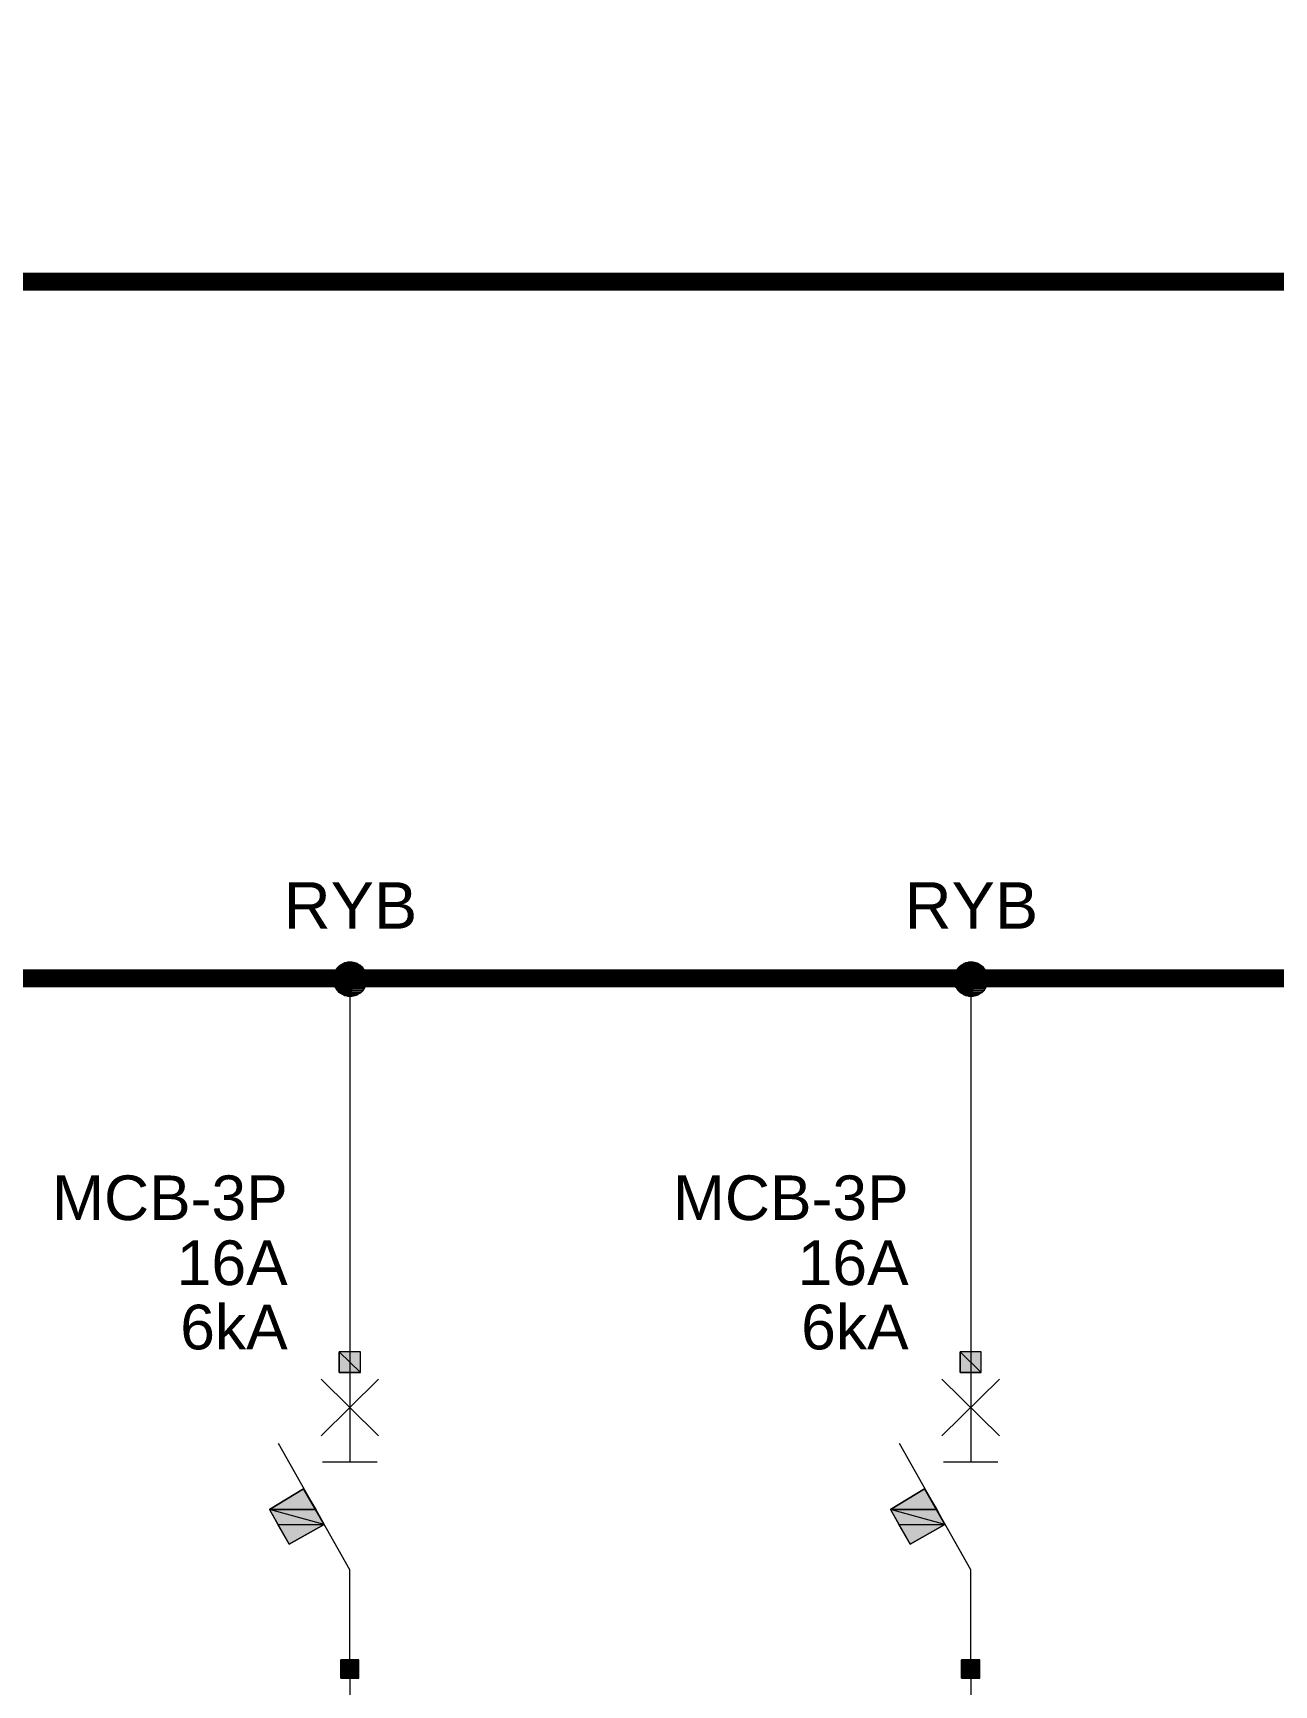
# Model space of a CAD drawing. Header units: millimetres. Extents: x -33055 to 42243, y -56860 to 24450.
# Drawn here: x 10946 to 17887, y -7512 to 1727 of the extents above; entities that cross this region are included whole.
import ezdxf
from ezdxf.enums import TextEntityAlignment as Align

# ---------------------------------------------------------------- set-up
doc = ezdxf.new("R2010")
doc.units = ezdxf.units.MM
for name, color, linetype in [('E-BUSBAR', 7, 'Continuous'), ('E-SLD', 7, 'Continuous'), ('E-TEXT', 7, 'Continuous')]:
    doc.layers.add(name, color=color, linetype=linetype)
doc.styles.add('ARIAL', font='arial.ttf')

msp = doc.modelspace()

# ---------------------------------------------------------------- hatches: boundary and pattern name
at = {"layer": 'E-SLD'}
h = msp.add_hatch(color=7, dxfattribs=at)
h.dxf.hatch_style = 1
h.paths.add_polyline_path([(12794.3, -3507.2), (12646.1, -3507.2), (12798.5, -3511.5), (12794.3, -3507.2)])
h.paths.add_polyline_path([(12646.1, -3507.2), (12798.5, -3511.5), (12641.9, -3511.5), (12646.1, -3507.2)])
h = msp.add_hatch(color=7, dxfattribs=at)
h.dxf.hatch_style = 1
h.paths.add_polyline_path([(12790, -3498.8), (12650.3, -3498.8), (12794.3, -3507.2), (12790, -3498.8)])
h.paths.add_polyline_path([(12650.3, -3498.8), (12794.3, -3507.2), (12646.1, -3507.2), (12650.3, -3498.8)])
h = msp.add_hatch(color=7, dxfattribs=at)
h.dxf.hatch_style = 1
h.paths.add_polyline_path([(12781.6, -3494.5), (12658.8, -3494.5), (12790, -3498.8), (12781.6, -3494.5)])
h.paths.add_polyline_path([(12658.8, -3494.5), (12790, -3498.8), (12650.3, -3498.8), (12658.8, -3494.5)])
h = msp.add_hatch(color=7, dxfattribs=at)
h.dxf.hatch_style = 1
h.paths.add_polyline_path([(12773.1, -3486.1), (12667.3, -3486.1), (12781.6, -3494.5), (12773.1, -3486.1)])
h.paths.add_polyline_path([(12667.3, -3486.1), (12781.6, -3494.5), (12658.8, -3494.5), (12667.3, -3486.1)])
h = msp.add_hatch(color=7, dxfattribs=at)
h.dxf.hatch_style = 1
h.paths.add_polyline_path([(12764.6, -3481.8), (12671.5, -3481.8), (12773.1, -3486.1), (12764.6, -3481.8)])
h.paths.add_polyline_path([(12671.5, -3481.8), (12773.1, -3486.1), (12667.3, -3486.1), (12671.5, -3481.8)])
h = msp.add_hatch(color=7, dxfattribs=at)
h.dxf.hatch_style = 1
h.paths.add_polyline_path([(12760.4, -3477.6), (12680, -3477.6), (12764.6, -3481.8), (12760.4, -3477.6)])
h.paths.add_polyline_path([(12680, -3477.6), (12764.6, -3481.8), (12671.5, -3481.8), (12680, -3477.6)])
h = msp.add_hatch(color=7, dxfattribs=at)
h.dxf.hatch_style = 1
h.paths.add_polyline_path([(12747.7, -3473.4), (12688.4, -3473.4), (12760.4, -3477.6), (12747.7, -3473.4)])
h.paths.add_polyline_path([(12688.4, -3473.4), (12760.4, -3477.6), (12680, -3477.6), (12688.4, -3473.4)])
h = msp.add_hatch(color=7, dxfattribs=at)
h.dxf.hatch_style = 1
h.paths.add_polyline_path([(12743.5, -3473.4), (12701.1, -3473.4), (12747.7, -3473.4), (12743.5, -3473.4)])
h.paths.add_polyline_path([(12701.1, -3473.4), (12747.7, -3473.4), (12688.4, -3473.4), (12701.1, -3473.4)])
h = msp.add_hatch(color=7, dxfattribs=at)
h.dxf.hatch_style = 1
h.paths.add_polyline_path([(12730.8, -3469.1), (12705.4, -3469.1), (12743.5, -3473.4), (12730.8, -3469.1)])
h.paths.add_polyline_path([(12705.4, -3469.1), (12743.5, -3473.4), (12701.1, -3473.4), (12705.4, -3469.1)])
h = msp.add_hatch(color=7, dxfattribs=at)
h.dxf.hatch_style = 1
h.paths.add_polyline_path([(12722.3, -3469.1), (12730.8, -3469.1), (12705.4, -3469.1), (12722.3, -3469.1)])
h = msp.add_hatch(color=7, dxfattribs=at)
h.dxf.hatch_style = 1
h.paths.add_polyline_path([(16267.4, -3507.2), (16119.2, -3507.2), (16271.6, -3511.5), (16267.4, -3507.2)])
h.paths.add_polyline_path([(16119.2, -3507.2), (16271.6, -3511.5), (16115, -3511.5), (16119.2, -3507.2)])
h = msp.add_hatch(color=7, dxfattribs=at)
h.dxf.hatch_style = 1
h.paths.add_polyline_path([(16263.1, -3498.8), (16123.4, -3498.8), (16267.4, -3507.2), (16263.1, -3498.8)])
h.paths.add_polyline_path([(16123.4, -3498.8), (16267.4, -3507.2), (16119.2, -3507.2), (16123.4, -3498.8)])
h = msp.add_hatch(color=7, dxfattribs=at)
h.dxf.hatch_style = 1
h.paths.add_polyline_path([(16254.7, -3494.5), (16131.9, -3494.5), (16263.1, -3498.8), (16254.7, -3494.5)])
h.paths.add_polyline_path([(16131.9, -3494.5), (16263.1, -3498.8), (16123.4, -3498.8), (16131.9, -3494.5)])
h = msp.add_hatch(color=7, dxfattribs=at)
h.dxf.hatch_style = 1
h.paths.add_polyline_path([(16246.2, -3486.1), (16140.4, -3486.1), (16254.7, -3494.5), (16246.2, -3486.1)])
h.paths.add_polyline_path([(16140.4, -3486.1), (16254.7, -3494.5), (16131.9, -3494.5), (16140.4, -3486.1)])
h = msp.add_hatch(color=7, dxfattribs=at)
h.dxf.hatch_style = 1
h.paths.add_polyline_path([(16237.7, -3481.8), (16144.6, -3481.8), (16246.2, -3486.1), (16237.7, -3481.8)])
h.paths.add_polyline_path([(16144.6, -3481.8), (16246.2, -3486.1), (16140.4, -3486.1), (16144.6, -3481.8)])
h = msp.add_hatch(color=7, dxfattribs=at)
h.dxf.hatch_style = 1
h.paths.add_polyline_path([(16233.5, -3477.6), (16153.1, -3477.6), (16237.7, -3481.8), (16233.5, -3477.6)])
h.paths.add_polyline_path([(16153.1, -3477.6), (16237.7, -3481.8), (16144.6, -3481.8), (16153.1, -3477.6)])
h = msp.add_hatch(color=7, dxfattribs=at)
h.dxf.hatch_style = 1
h.paths.add_polyline_path([(16220.8, -3473.4), (16161.5, -3473.4), (16233.5, -3477.6), (16220.8, -3473.4)])
h.paths.add_polyline_path([(16161.5, -3473.4), (16233.5, -3477.6), (16153.1, -3477.6), (16161.5, -3473.4)])
h = msp.add_hatch(color=7, dxfattribs=at)
h.dxf.hatch_style = 1
h.paths.add_polyline_path([(16216.6, -3473.4), (16174.2, -3473.4), (16220.8, -3473.4), (16216.6, -3473.4)])
h.paths.add_polyline_path([(16174.2, -3473.4), (16220.8, -3473.4), (16161.5, -3473.4), (16174.2, -3473.4)])
h = msp.add_hatch(color=7, dxfattribs=at)
h.dxf.hatch_style = 1
h.paths.add_polyline_path([(16203.9, -3469.1), (16178.5, -3469.1), (16216.6, -3473.4), (16203.9, -3469.1)])
h.paths.add_polyline_path([(16178.5, -3469.1), (16216.6, -3473.4), (16174.2, -3473.4), (16178.5, -3469.1)])
h = msp.add_hatch(color=7, dxfattribs=at)
h.dxf.hatch_style = 1
h.paths.add_polyline_path([(16195.4, -3469.1), (16203.9, -3469.1), (16178.5, -3469.1), (16195.4, -3469.1)])
h = msp.add_hatch(color=7, dxfattribs=at)
h.dxf.hatch_style = 1
h.paths.add_polyline_path([(12811.2, -3536.9), (12629.2, -3536.9), (12811.2, -3545.3), (12811.2, -3536.9)])
h.paths.add_polyline_path([(12629.2, -3536.9), (12811.2, -3545.3), (12624.9, -3545.3), (12629.2, -3536.9)])
h = msp.add_hatch(color=7, dxfattribs=at)
h.dxf.hatch_style = 1
h.paths.add_polyline_path([(12811.2, -3545.3), (12624.9, -3545.3), (12815.4, -3553.8), (12811.2, -3545.3)])
h.paths.add_polyline_path([(12624.9, -3545.3), (12815.4, -3553.8), (12624.9, -3553.8), (12624.9, -3545.3)])
h = msp.add_hatch(color=7, dxfattribs=at)
h.dxf.hatch_style = 1
h.paths.add_polyline_path([(12815.4, -3553.8), (12624.9, -3553.8), (12815.4, -3566.5), (12815.4, -3553.8)])
h.paths.add_polyline_path([(12624.9, -3553.8), (12815.4, -3566.5), (12624.9, -3566.5), (12624.9, -3553.8)])
h = msp.add_hatch(color=7, dxfattribs=at)
h.dxf.hatch_style = 1
h.paths.add_polyline_path([(12815.4, -3566.5), (12624.9, -3566.5), (12815.4, -3575), (12815.4, -3566.5)])
h.paths.add_polyline_path([(12624.9, -3566.5), (12815.4, -3575), (12624.9, -3575), (12624.9, -3566.5)])
h = msp.add_hatch(color=7, dxfattribs=at)
h.dxf.hatch_style = 1
h.paths.add_polyline_path([(12815.4, -3575), (12624.9, -3575), (12811.2, -3583.4), (12815.4, -3575)])
h.paths.add_polyline_path([(12624.9, -3575), (12811.2, -3583.4), (12624.9, -3583.4), (12624.9, -3575)])
h = msp.add_hatch(color=7, dxfattribs=at)
h.dxf.hatch_style = 1
h.paths.add_polyline_path([(12811.2, -3583.4), (12624.9, -3583.4), (12811.2, -3591.9), (12811.2, -3583.4)])
h.paths.add_polyline_path([(12624.9, -3583.4), (12811.2, -3591.9), (12629.2, -3591.9), (12624.9, -3583.4)])
h = msp.add_hatch(color=7, dxfattribs=at)
h.dxf.hatch_style = 1
h.paths.add_polyline_path([(12807, -3528.4), (12633.4, -3528.4), (12811.2, -3536.9), (12807, -3528.4)])
h.paths.add_polyline_path([(12633.4, -3528.4), (12811.2, -3536.9), (12629.2, -3536.9), (12633.4, -3528.4)])
h = msp.add_hatch(color=7, dxfattribs=at)
h.dxf.hatch_style = 1
h.paths.add_polyline_path([(12811.2, -3591.9), (12629.2, -3591.9), (12807, -3600.4), (12811.2, -3591.9)])
h.paths.add_polyline_path([(12629.2, -3591.9), (12807, -3600.4), (12633.4, -3600.4), (12629.2, -3591.9)])
h = msp.add_hatch(color=7, dxfattribs=at)
h.dxf.hatch_style = 1
h.paths.add_polyline_path([(12798.5, -3511.5), (12641.9, -3511.5), (12802.7, -3519.9), (12798.5, -3511.5)])
h.paths.add_polyline_path([(12641.9, -3511.5), (12802.7, -3519.9), (12633.4, -3519.9), (12641.9, -3511.5)])
h = msp.add_hatch(color=7, dxfattribs=at)
h.dxf.hatch_style = 1
h.paths.add_polyline_path([(12802.7, -3519.9), (12633.4, -3519.9), (12807, -3528.4), (12802.7, -3519.9)])
h.paths.add_polyline_path([(12633.4, -3519.9), (12807, -3528.4), (12633.4, -3528.4), (12633.4, -3519.9)])
h = msp.add_hatch(color=7, dxfattribs=at)
h.dxf.hatch_style = 1
h.paths.add_polyline_path([(12807, -3600.4), (12633.4, -3600.4), (12802.7, -3608.8), (12807, -3600.4)])
h.paths.add_polyline_path([(12633.4, -3600.4), (12802.7, -3608.8), (12633.4, -3608.8), (12633.4, -3600.4)])
h = msp.add_hatch(color=7, dxfattribs=at)
h.dxf.hatch_style = 1
h.paths.add_polyline_path([(16284.3, -3536.9), (16102.3, -3536.9), (16284.3, -3545.3), (16284.3, -3536.9)])
h.paths.add_polyline_path([(16102.3, -3536.9), (16284.3, -3545.3), (16098, -3545.3), (16102.3, -3536.9)])
h = msp.add_hatch(color=7, dxfattribs=at)
h.dxf.hatch_style = 1
h.paths.add_polyline_path([(16284.3, -3545.3), (16098, -3545.3), (16288.5, -3553.8), (16284.3, -3545.3)])
h.paths.add_polyline_path([(16098, -3545.3), (16288.5, -3553.8), (16098, -3553.8), (16098, -3545.3)])
h = msp.add_hatch(color=7, dxfattribs=at)
h.dxf.hatch_style = 1
h.paths.add_polyline_path([(16288.5, -3553.8), (16098, -3553.8), (16288.5, -3566.5), (16288.5, -3553.8)])
h.paths.add_polyline_path([(16098, -3553.8), (16288.5, -3566.5), (16098, -3566.5), (16098, -3553.8)])
h = msp.add_hatch(color=7, dxfattribs=at)
h.dxf.hatch_style = 1
h.paths.add_polyline_path([(16288.5, -3566.5), (16098, -3566.5), (16288.5, -3575), (16288.5, -3566.5)])
h.paths.add_polyline_path([(16098, -3566.5), (16288.5, -3575), (16098, -3575), (16098, -3566.5)])
h = msp.add_hatch(color=7, dxfattribs=at)
h.dxf.hatch_style = 1
h.paths.add_polyline_path([(16288.5, -3575), (16098, -3575), (16284.3, -3583.4), (16288.5, -3575)])
h.paths.add_polyline_path([(16098, -3575), (16284.3, -3583.4), (16098, -3583.4), (16098, -3575)])
h = msp.add_hatch(color=7, dxfattribs=at)
h.dxf.hatch_style = 1
h.paths.add_polyline_path([(16284.3, -3583.4), (16098, -3583.4), (16284.3, -3591.9), (16284.3, -3583.4)])
h.paths.add_polyline_path([(16098, -3583.4), (16284.3, -3591.9), (16102.3, -3591.9), (16098, -3583.4)])
h = msp.add_hatch(color=7, dxfattribs=at)
h.dxf.hatch_style = 1
h.paths.add_polyline_path([(16280.1, -3528.4), (16106.5, -3528.4), (16284.3, -3536.9), (16280.1, -3528.4)])
h.paths.add_polyline_path([(16106.5, -3528.4), (16284.3, -3536.9), (16102.3, -3536.9), (16106.5, -3528.4)])
h = msp.add_hatch(color=7, dxfattribs=at)
h.dxf.hatch_style = 1
h.paths.add_polyline_path([(16284.3, -3591.9), (16102.3, -3591.9), (16280.1, -3600.4), (16284.3, -3591.9)])
h.paths.add_polyline_path([(16102.3, -3591.9), (16280.1, -3600.4), (16106.5, -3600.4), (16102.3, -3591.9)])
h = msp.add_hatch(color=7, dxfattribs=at)
h.dxf.hatch_style = 1
h.paths.add_polyline_path([(16271.6, -3511.5), (16115, -3511.5), (16275.8, -3519.9), (16271.6, -3511.5)])
h.paths.add_polyline_path([(16115, -3511.5), (16275.8, -3519.9), (16106.5, -3519.9), (16115, -3511.5)])
h = msp.add_hatch(color=7, dxfattribs=at)
h.dxf.hatch_style = 1
h.paths.add_polyline_path([(16275.8, -3519.9), (16106.5, -3519.9), (16280.1, -3528.4), (16275.8, -3519.9)])
h.paths.add_polyline_path([(16106.5, -3519.9), (16280.1, -3528.4), (16106.5, -3528.4), (16106.5, -3519.9)])
h = msp.add_hatch(color=7, dxfattribs=at)
h.dxf.hatch_style = 1
h.paths.add_polyline_path([(16280.1, -3600.4), (16106.5, -3600.4), (16275.8, -3608.8), (16280.1, -3600.4)])
h.paths.add_polyline_path([(16106.5, -3600.4), (16275.8, -3608.8), (16106.5, -3608.8), (16106.5, -3600.4)])
h = msp.add_hatch(color=7, dxfattribs=at)
h.dxf.hatch_style = 1
h.paths.add_polyline_path([(12802.7, -3608.8), (12633.4, -3608.8), (12798.5, -3617.3), (12802.7, -3608.8)])
h.paths.add_polyline_path([(12633.4, -3608.8), (12798.5, -3617.3), (12641.9, -3617.3), (12633.4, -3608.8)])
h = msp.add_hatch(color=7, dxfattribs=at)
h.dxf.hatch_style = 1
h.paths.add_polyline_path([(12798.5, -3617.3), (12641.9, -3617.3), (12794.3, -3625.8), (12798.5, -3617.3)])
h.paths.add_polyline_path([(12641.9, -3617.3), (12794.3, -3625.8), (12646.1, -3625.8), (12641.9, -3617.3)])
h = msp.add_hatch(color=7, dxfattribs=at)
h.dxf.hatch_style = 1
h.paths.add_polyline_path([(12794.3, -3625.8), (12646.1, -3625.8), (12790, -3630), (12794.3, -3625.8)])
h.paths.add_polyline_path([(12646.1, -3625.8), (12790, -3630), (12650.3, -3630), (12646.1, -3625.8)])
h = msp.add_hatch(color=7, dxfattribs=at)
h.dxf.hatch_style = 1
h.paths.add_polyline_path([(12790, -3630), (12650.3, -3630), (12781.6, -3638.5), (12790, -3630)])
h.paths.add_polyline_path([(12650.3, -3630), (12781.6, -3638.5), (12658.8, -3638.5), (12650.3, -3630)])
h = msp.add_hatch(color=7, dxfattribs=at)
h.dxf.hatch_style = 1
h.paths.add_polyline_path([(12781.6, -3638.5), (12658.8, -3638.5), (12773.1, -3642.7), (12781.6, -3638.5)])
h.paths.add_polyline_path([(12658.8, -3638.5), (12773.1, -3642.7), (12667.3, -3642.7), (12658.8, -3638.5)])
h = msp.add_hatch(color=7, dxfattribs=at)
h.dxf.hatch_style = 1
h.paths.add_polyline_path([(12773.1, -3642.7), (12667.3, -3642.7), (12764.6, -3646.9), (12773.1, -3642.7)])
h.paths.add_polyline_path([(12667.3, -3642.7), (12764.6, -3646.9), (12671.5, -3646.9), (12667.3, -3642.7)])
h = msp.add_hatch(color=7, dxfattribs=at)
h.dxf.hatch_style = 1
h.paths.add_polyline_path([(12764.6, -3646.9), (12671.5, -3646.9), (12760.4, -3651.2), (12764.6, -3646.9)])
h.paths.add_polyline_path([(12671.5, -3646.9), (12760.4, -3651.2), (12680, -3651.2), (12671.5, -3646.9)])
h = msp.add_hatch(color=7, dxfattribs=at)
h.dxf.hatch_style = 1
h.paths.add_polyline_path([(12760.4, -3651.2), (12680, -3651.2), (12747.7, -3655.4), (12760.4, -3651.2)])
h.paths.add_polyline_path([(12680, -3651.2), (12747.7, -3655.4), (12688.4, -3655.4), (12680, -3651.2)])
h = msp.add_hatch(color=7, dxfattribs=at)
h.dxf.hatch_style = 1
h.paths.add_polyline_path([(12747.7, -3655.4), (12688.4, -3655.4), (12743.5, -3655.4), (12747.7, -3655.4)])
h.paths.add_polyline_path([(12688.4, -3655.4), (12743.5, -3655.4), (12701.1, -3655.4), (12688.4, -3655.4)])
h = msp.add_hatch(color=7, dxfattribs=at)
h.dxf.hatch_style = 1
h.paths.add_polyline_path([(12701.1, -3655.4), (12705.4, -3659.6), (12730.8, -3659.6), (12701.1, -3655.4)])
h.paths.add_polyline_path([(12705.4, -3659.6), (12730.8, -3659.6), (12722.3, -3659.6), (12705.4, -3659.6)])
h = msp.add_hatch(color=7, dxfattribs=at)
h.dxf.hatch_style = 1
h.paths.add_polyline_path([(12701.1, -3655.4), (12743.5, -3655.4), (12730.8, -3659.6), (12701.1, -3655.4)])
h = msp.add_hatch(color=7, dxfattribs=at)
h.dxf.hatch_style = 1
h.paths.add_polyline_path([(16275.8, -3608.8), (16106.5, -3608.8), (16271.6, -3617.3), (16275.8, -3608.8)])
h.paths.add_polyline_path([(16106.5, -3608.8), (16271.6, -3617.3), (16115, -3617.3), (16106.5, -3608.8)])
h = msp.add_hatch(color=7, dxfattribs=at)
h.dxf.hatch_style = 1
h.paths.add_polyline_path([(16271.6, -3617.3), (16115, -3617.3), (16267.4, -3625.8), (16271.6, -3617.3)])
h.paths.add_polyline_path([(16115, -3617.3), (16267.4, -3625.8), (16119.2, -3625.8), (16115, -3617.3)])
h = msp.add_hatch(color=7, dxfattribs=at)
h.dxf.hatch_style = 1
h.paths.add_polyline_path([(16267.4, -3625.8), (16119.2, -3625.8), (16263.1, -3630), (16267.4, -3625.8)])
h.paths.add_polyline_path([(16119.2, -3625.8), (16263.1, -3630), (16123.4, -3630), (16119.2, -3625.8)])
h = msp.add_hatch(color=7, dxfattribs=at)
h.dxf.hatch_style = 1
h.paths.add_polyline_path([(16263.1, -3630), (16123.4, -3630), (16254.7, -3638.5), (16263.1, -3630)])
h.paths.add_polyline_path([(16123.4, -3630), (16254.7, -3638.5), (16131.9, -3638.5), (16123.4, -3630)])
h = msp.add_hatch(color=7, dxfattribs=at)
h.dxf.hatch_style = 1
h.paths.add_polyline_path([(16254.7, -3638.5), (16131.9, -3638.5), (16246.2, -3642.7), (16254.7, -3638.5)])
h.paths.add_polyline_path([(16131.9, -3638.5), (16246.2, -3642.7), (16140.4, -3642.7), (16131.9, -3638.5)])
h = msp.add_hatch(color=7, dxfattribs=at)
h.dxf.hatch_style = 1
h.paths.add_polyline_path([(16246.2, -3642.7), (16140.4, -3642.7), (16237.7, -3646.9), (16246.2, -3642.7)])
h.paths.add_polyline_path([(16140.4, -3642.7), (16237.7, -3646.9), (16144.6, -3646.9), (16140.4, -3642.7)])
h = msp.add_hatch(color=7, dxfattribs=at)
h.dxf.hatch_style = 1
h.paths.add_polyline_path([(16237.7, -3646.9), (16144.6, -3646.9), (16233.5, -3651.2), (16237.7, -3646.9)])
h.paths.add_polyline_path([(16144.6, -3646.9), (16233.5, -3651.2), (16153.1, -3651.2), (16144.6, -3646.9)])
h = msp.add_hatch(color=7, dxfattribs=at)
h.dxf.hatch_style = 1
h.paths.add_polyline_path([(16233.5, -3651.2), (16153.1, -3651.2), (16220.8, -3655.4), (16233.5, -3651.2)])
h.paths.add_polyline_path([(16153.1, -3651.2), (16220.8, -3655.4), (16161.5, -3655.4), (16153.1, -3651.2)])
h = msp.add_hatch(color=7, dxfattribs=at)
h.dxf.hatch_style = 1
h.paths.add_polyline_path([(16220.8, -3655.4), (16161.5, -3655.4), (16216.6, -3655.4), (16220.8, -3655.4)])
h.paths.add_polyline_path([(16161.5, -3655.4), (16216.6, -3655.4), (16174.2, -3655.4), (16161.5, -3655.4)])
h = msp.add_hatch(color=7, dxfattribs=at)
h.dxf.hatch_style = 1
h.paths.add_polyline_path([(16174.2, -3655.4), (16178.5, -3659.6), (16203.9, -3659.6), (16174.2, -3655.4)])
h.paths.add_polyline_path([(16178.5, -3659.6), (16203.9, -3659.6), (16195.4, -3659.6), (16178.5, -3659.6)])
h = msp.add_hatch(color=7, dxfattribs=at)
h.dxf.hatch_style = 1
h.paths.add_polyline_path([(16174.2, -3655.4), (16216.6, -3655.4), (16203.9, -3659.6), (16174.2, -3655.4)])
h = msp.add_hatch(color=7, dxfattribs=at)
h.dxf.hatch_style = 1
h.paths.add_polyline_path([(12777.3, -5649.3), (12658.8, -5649.3), (12777.3, -5763.6), (12777.3, -5649.3)])
h.paths.add_polyline_path([(12658.8, -5649.3), (12777.3, -5763.6), (12658.8, -5763.6), (12658.8, -5649.3)])
h = msp.add_hatch(color=7, dxfattribs=at)
h.dxf.hatch_style = 1
h.paths.add_polyline_path([(16250.4, -5649.3), (16131.9, -5649.3), (16250.4, -5763.6), (16250.4, -5649.3)])
h.paths.add_polyline_path([(16131.9, -5649.3), (16250.4, -5763.6), (16131.9, -5763.6), (16131.9, -5649.3)])
h = msp.add_hatch(color=7, dxfattribs=at)
h.dxf.hatch_style = 1
h.paths.add_polyline_path([(12459.8, -6415.5), (12527.6, -6529.8), (12269.3, -6529.8), (12459.8, -6415.5)])
h = msp.add_hatch(color=7, dxfattribs=at)
h.dxf.hatch_style = 1
h.paths.add_polyline_path([(15932.9, -6415.5), (16000.7, -6529.8), (15742.4, -6529.8), (15932.9, -6415.5)])
h = msp.add_hatch(color=7, dxfattribs=at)
h.dxf.hatch_style = 1
h.paths.add_polyline_path([(12269.3, -6529.8), (12315.9, -6614.5), (12574.1, -6614.5), (12269.3, -6529.8)])
h.paths.add_polyline_path([(12315.9, -6614.5), (12574.1, -6614.5), (12379.4, -6724.6), (12315.9, -6614.5)])
h = msp.add_hatch(color=7, dxfattribs=at)
h.dxf.hatch_style = 1
h.paths.add_polyline_path([(12269.3, -6529.8), (12527.6, -6529.8), (12574.1, -6614.5), (12269.3, -6529.8)])
h = msp.add_hatch(color=7, dxfattribs=at)
h.dxf.hatch_style = 1
h.paths.add_polyline_path([(15742.4, -6529.8), (15789, -6614.5), (16047.2, -6614.5), (15742.4, -6529.8)])
h.paths.add_polyline_path([(15789, -6614.5), (16047.2, -6614.5), (15852.5, -6724.6), (15789, -6614.5)])
h = msp.add_hatch(color=7, dxfattribs=at)
h.dxf.hatch_style = 1
h.paths.add_polyline_path([(15742.4, -6529.8), (16000.7, -6529.8), (16047.2, -6614.5), (15742.4, -6529.8)])
h = msp.add_hatch(color=7, dxfattribs=at)
h.dxf.hatch_style = 1
h.paths.add_polyline_path([(12768.9, -7372.3), (12667.3, -7372.3), (12768.9, -7473.9), (12768.9, -7372.3)])
h.paths.add_polyline_path([(12667.3, -7372.3), (12768.9, -7473.9), (12667.3, -7473.9), (12667.3, -7372.3)])
h = msp.add_hatch(color=7, dxfattribs=at)
h.dxf.hatch_style = 1
h.paths.add_polyline_path([(16242, -7372.3), (16140.4, -7372.3), (16242, -7473.9), (16242, -7372.3)])
h.paths.add_polyline_path([(16140.4, -7372.3), (16242, -7473.9), (16140.4, -7473.9), (16140.4, -7372.3)])

# ---------------------------------------------------------------- linework, layer by layer
at = {"layer": 'E-BUSBAR', "const_width": 100}
for points in [[(35929, 14874), (35929, 337), (-25829, 337), (-25829, -3560)], [(-25829, -3560), (35929, -3560)]]:
    msp.add_lwpolyline(points, dxfattribs=at)
at = {"layer": 'E-SLD', "color": 7, "lineweight": 0}
for p, q in [((12718.1, -3562.3), (12718.1, -6263.1)), ((16191.2, -3562.3), (16191.2, -6263.1)), ((12557.2, -5801.7), (12878.9, -6119.2)), ((12878.9, -5801.7), (12557.2, -6119.2)), ((16030.3, -5801.7), (16352, -6119.2)), ((16352, -5801.7), (16030.3, -6119.2)), ((12565.7, -6263.1), (12870.5, -6263.1)), ((16038.8, -6263.1), (16343.6, -6263.1)), ((12718.1, -7473.9), (12718.1, -10217.8)), ((16191.2, -7473.9), (16191.2, -10217.8))]:
    msp.add_line(p, q, dxfattribs=at)
for points in [[(12815.4, -3564.4), (12813.5, -3545.2), (12808, -3527.3), (12799.2, -3511.1), (12787.5, -3497), (12773.4, -3485.4), (12757.3, -3476.6), (12739.4, -3471.1), (12720.2, -3469.1), (12701, -3471.1), (12683.1, -3476.6), (12666.9, -3485.4), (12652.8, -3497), (12641.2, -3511.1), (12632.4, -3527.3), (12626.9, -3545.2), (12624.9, -3564.4), (12626.9, -3583.6), (12632.4, -3601.5), (12641.2, -3617.6), (12652.8, -3631.7), (12666.9, -3643.4), (12683.1, -3652.2), (12701, -3657.7), (12720.2, -3659.6), (12739.4, -3657.7), (12757.3, -3652.2), (12773.4, -3643.4), (12787.5, -3631.7), (12799.2, -3617.6), (12808, -3601.5), (12813.5, -3583.6), (12815.4, -3564.4)], [(12646.1, -3507.2), (12798.5, -3511.5), (12641.9, -3511.5), (12646.1, -3507.2)], [(12650.3, -3498.8), (12794.3, -3507.2), (12646.1, -3507.2), (12650.3, -3498.8)], [(12794.3, -3507.2), (12646.1, -3507.2), (12798.5, -3511.5), (12794.3, -3507.2)], [(12658.8, -3494.5), (12790, -3498.8), (12650.3, -3498.8), (12658.8, -3494.5)], [(12790, -3498.8), (12650.3, -3498.8), (12794.3, -3507.2), (12790, -3498.8)], [(12667.3, -3486.1), (12781.6, -3494.5), (12658.8, -3494.5), (12667.3, -3486.1)], [(12781.6, -3494.5), (12658.8, -3494.5), (12790, -3498.8), (12781.6, -3494.5)], [(12671.5, -3481.8), (12773.1, -3486.1), (12667.3, -3486.1), (12671.5, -3481.8)], [(12773.1, -3486.1), (12667.3, -3486.1), (12781.6, -3494.5), (12773.1, -3486.1)], [(12680, -3477.6), (12764.6, -3481.8), (12671.5, -3481.8), (12680, -3477.6)], [(12764.6, -3481.8), (12671.5, -3481.8), (12773.1, -3486.1), (12764.6, -3481.8)], [(12688.4, -3473.4), (12760.4, -3477.6), (12680, -3477.6), (12688.4, -3473.4)], [(12760.4, -3477.6), (12680, -3477.6), (12764.6, -3481.8), (12760.4, -3477.6)], [(12701.1, -3473.4), (12747.7, -3473.4), (12688.4, -3473.4), (12701.1, -3473.4)], [(12747.7, -3473.4), (12688.4, -3473.4), (12760.4, -3477.6), (12747.7, -3473.4)], [(12705.4, -3469.1), (12743.5, -3473.4), (12701.1, -3473.4), (12705.4, -3469.1)], [(12743.5, -3473.4), (12701.1, -3473.4), (12747.7, -3473.4), (12743.5, -3473.4)], [(12722.3, -3469.1), (12730.8, -3469.1), (12705.4, -3469.1), (12722.3, -3469.1)], [(12730.8, -3469.1), (12705.4, -3469.1), (12743.5, -3473.4), (12730.8, -3469.1)], [(16288.5, -3564.4), (16286.6, -3545.2), (16281.1, -3527.3), (16272.3, -3511.1), (16260.6, -3497), (16246.5, -3485.4), (16230.4, -3476.6), (16212.5, -3471.1), (16193.3, -3469.1), (16174.1, -3471.1), (16156.2, -3476.6), (16140, -3485.4), (16125.9, -3497), (16114.3, -3511.1), (16105.5, -3527.3), (16100, -3545.2), (16098, -3564.4), (16100, -3583.6), (16105.5, -3601.5), (16114.3, -3617.6), (16125.9, -3631.7), (16140, -3643.4), (16156.2, -3652.2), (16174.1, -3657.7), (16193.3, -3659.6), (16212.5, -3657.7), (16230.4, -3652.2), (16246.5, -3643.4), (16260.6, -3631.7), (16272.3, -3617.6), (16281.1, -3601.5), (16286.6, -3583.6), (16288.5, -3564.4)], [(16119.2, -3507.2), (16271.6, -3511.5), (16115, -3511.5), (16119.2, -3507.2)], [(16123.4, -3498.8), (16267.4, -3507.2), (16119.2, -3507.2), (16123.4, -3498.8)], [(16267.4, -3507.2), (16119.2, -3507.2), (16271.6, -3511.5), (16267.4, -3507.2)], [(16131.9, -3494.5), (16263.1, -3498.8), (16123.4, -3498.8), (16131.9, -3494.5)], [(16263.1, -3498.8), (16123.4, -3498.8), (16267.4, -3507.2), (16263.1, -3498.8)], [(16140.4, -3486.1), (16254.7, -3494.5), (16131.9, -3494.5), (16140.4, -3486.1)], [(16254.7, -3494.5), (16131.9, -3494.5), (16263.1, -3498.8), (16254.7, -3494.5)], [(16144.6, -3481.8), (16246.2, -3486.1), (16140.4, -3486.1), (16144.6, -3481.8)], [(16246.2, -3486.1), (16140.4, -3486.1), (16254.7, -3494.5), (16246.2, -3486.1)], [(16153.1, -3477.6), (16237.7, -3481.8), (16144.6, -3481.8), (16153.1, -3477.6)], [(16237.7, -3481.8), (16144.6, -3481.8), (16246.2, -3486.1), (16237.7, -3481.8)], [(16161.5, -3473.4), (16233.5, -3477.6), (16153.1, -3477.6), (16161.5, -3473.4)], [(16233.5, -3477.6), (16153.1, -3477.6), (16237.7, -3481.8), (16233.5, -3477.6)], [(16174.2, -3473.4), (16220.8, -3473.4), (16161.5, -3473.4), (16174.2, -3473.4)], [(16220.8, -3473.4), (16161.5, -3473.4), (16233.5, -3477.6), (16220.8, -3473.4)], [(16178.5, -3469.1), (16216.6, -3473.4), (16174.2, -3473.4), (16178.5, -3469.1)], [(16216.6, -3473.4), (16174.2, -3473.4), (16220.8, -3473.4), (16216.6, -3473.4)], [(16195.4, -3469.1), (16203.9, -3469.1), (16178.5, -3469.1), (16195.4, -3469.1)], [(16203.9, -3469.1), (16178.5, -3469.1), (16216.6, -3473.4), (16203.9, -3469.1)], [(12629.2, -3536.9), (12811.2, -3545.3), (12624.9, -3545.3), (12629.2, -3536.9)], [(12811.2, -3545.3), (12624.9, -3545.3), (12815.4, -3553.8), (12811.2, -3545.3)], [(12624.9, -3545.3), (12815.4, -3553.8), (12624.9, -3553.8), (12624.9, -3545.3)], [(12815.4, -3553.8), (12624.9, -3553.8), (12815.4, -3566.5), (12815.4, -3553.8)], [(12624.9, -3553.8), (12815.4, -3566.5), (12624.9, -3566.5), (12624.9, -3553.8)], [(12815.4, -3566.5), (12624.9, -3566.5), (12815.4, -3575), (12815.4, -3566.5)], [(12624.9, -3566.5), (12815.4, -3575), (12624.9, -3575), (12624.9, -3566.5)], [(12815.4, -3575), (12624.9, -3575), (12811.2, -3583.4), (12815.4, -3575)], [(12624.9, -3575), (12811.2, -3583.4), (12624.9, -3583.4), (12624.9, -3575)], [(12811.2, -3583.4), (12624.9, -3583.4), (12811.2, -3591.9), (12811.2, -3583.4)], [(12624.9, -3583.4), (12811.2, -3591.9), (12629.2, -3591.9), (12624.9, -3583.4)], [(12633.4, -3528.4), (12811.2, -3536.9), (12629.2, -3536.9), (12633.4, -3528.4)], [(12811.2, -3536.9), (12629.2, -3536.9), (12811.2, -3545.3), (12811.2, -3536.9)], [(12811.2, -3591.9), (12629.2, -3591.9), (12807, -3600.4), (12811.2, -3591.9)], [(12629.2, -3591.9), (12807, -3600.4), (12633.4, -3600.4), (12629.2, -3591.9)], [(12641.9, -3511.5), (12802.7, -3519.9), (12633.4, -3519.9), (12641.9, -3511.5)], [(12802.7, -3519.9), (12633.4, -3519.9), (12807, -3528.4), (12802.7, -3519.9)], [(12633.4, -3519.9), (12807, -3528.4), (12633.4, -3528.4), (12633.4, -3519.9)], [(12807, -3528.4), (12633.4, -3528.4), (12811.2, -3536.9), (12807, -3528.4)], [(12807, -3600.4), (12633.4, -3600.4), (12802.7, -3608.8), (12807, -3600.4)], [(12633.4, -3600.4), (12802.7, -3608.8), (12633.4, -3608.8), (12633.4, -3600.4)], [(12798.5, -3511.5), (12641.9, -3511.5), (12802.7, -3519.9), (12798.5, -3511.5)], [(16102.3, -3536.9), (16284.3, -3545.3), (16098, -3545.3), (16102.3, -3536.9)], [(16284.3, -3545.3), (16098, -3545.3), (16288.5, -3553.8), (16284.3, -3545.3)], [(16098, -3545.3), (16288.5, -3553.8), (16098, -3553.8), (16098, -3545.3)], [(16288.5, -3553.8), (16098, -3553.8), (16288.5, -3566.5), (16288.5, -3553.8)], [(16098, -3553.8), (16288.5, -3566.5), (16098, -3566.5), (16098, -3553.8)], [(16288.5, -3566.5), (16098, -3566.5), (16288.5, -3575), (16288.5, -3566.5)], [(16098, -3566.5), (16288.5, -3575), (16098, -3575), (16098, -3566.5)], [(16288.5, -3575), (16098, -3575), (16284.3, -3583.4), (16288.5, -3575)], [(16098, -3575), (16284.3, -3583.4), (16098, -3583.4), (16098, -3575)], [(16284.3, -3583.4), (16098, -3583.4), (16284.3, -3591.9), (16284.3, -3583.4)], [(16098, -3583.4), (16284.3, -3591.9), (16102.3, -3591.9), (16098, -3583.4)], [(16106.5, -3528.4), (16284.3, -3536.9), (16102.3, -3536.9), (16106.5, -3528.4)], [(16284.3, -3536.9), (16102.3, -3536.9), (16284.3, -3545.3), (16284.3, -3536.9)], [(16284.3, -3591.9), (16102.3, -3591.9), (16280.1, -3600.4), (16284.3, -3591.9)], [(16102.3, -3591.9), (16280.1, -3600.4), (16106.5, -3600.4), (16102.3, -3591.9)], [(16115, -3511.5), (16275.8, -3519.9), (16106.5, -3519.9), (16115, -3511.5)], [(16275.8, -3519.9), (16106.5, -3519.9), (16280.1, -3528.4), (16275.8, -3519.9)], [(16106.5, -3519.9), (16280.1, -3528.4), (16106.5, -3528.4), (16106.5, -3519.9)], [(16280.1, -3528.4), (16106.5, -3528.4), (16284.3, -3536.9), (16280.1, -3528.4)], [(16280.1, -3600.4), (16106.5, -3600.4), (16275.8, -3608.8), (16280.1, -3600.4)], [(16106.5, -3600.4), (16275.8, -3608.8), (16106.5, -3608.8), (16106.5, -3600.4)], [(16271.6, -3511.5), (16115, -3511.5), (16275.8, -3519.9), (16271.6, -3511.5)], [(12802.7, -3608.8), (12633.4, -3608.8), (12798.5, -3617.3), (12802.7, -3608.8)], [(12633.4, -3608.8), (12798.5, -3617.3), (12641.9, -3617.3), (12633.4, -3608.8)], [(12798.5, -3617.3), (12641.9, -3617.3), (12794.3, -3625.8), (12798.5, -3617.3)], [(12641.9, -3617.3), (12794.3, -3625.8), (12646.1, -3625.8), (12641.9, -3617.3)], [(12794.3, -3625.8), (12646.1, -3625.8), (12790, -3630), (12794.3, -3625.8)], [(12646.1, -3625.8), (12790, -3630), (12650.3, -3630), (12646.1, -3625.8)], [(12790, -3630), (12650.3, -3630), (12781.6, -3638.5), (12790, -3630)], [(12650.3, -3630), (12781.6, -3638.5), (12658.8, -3638.5), (12650.3, -3630)], [(12781.6, -3638.5), (12658.8, -3638.5), (12773.1, -3642.7), (12781.6, -3638.5)], [(12658.8, -3638.5), (12773.1, -3642.7), (12667.3, -3642.7), (12658.8, -3638.5)], [(12773.1, -3642.7), (12667.3, -3642.7), (12764.6, -3646.9), (12773.1, -3642.7)], [(12667.3, -3642.7), (12764.6, -3646.9), (12671.5, -3646.9), (12667.3, -3642.7)], [(12764.6, -3646.9), (12671.5, -3646.9), (12760.4, -3651.2), (12764.6, -3646.9)], [(12671.5, -3646.9), (12760.4, -3651.2), (12680, -3651.2), (12671.5, -3646.9)], [(12760.4, -3651.2), (12680, -3651.2), (12747.7, -3655.4), (12760.4, -3651.2)], [(12680, -3651.2), (12747.7, -3655.4), (12688.4, -3655.4), (12680, -3651.2)], [(12747.7, -3655.4), (12688.4, -3655.4), (12743.5, -3655.4), (12747.7, -3655.4)], [(12688.4, -3655.4), (12743.5, -3655.4), (12701.1, -3655.4), (12688.4, -3655.4)], [(12701.1, -3655.4), (12705.4, -3659.6), (12730.8, -3659.6), (12701.1, -3655.4)], [(12701.1, -3655.4), (12743.5, -3655.4), (12730.8, -3659.6), (12701.1, -3655.4)], [(12705.4, -3659.6), (12730.8, -3659.6), (12722.3, -3659.6), (12705.4, -3659.6)], [(16275.8, -3608.8), (16106.5, -3608.8), (16271.6, -3617.3), (16275.8, -3608.8)], [(16106.5, -3608.8), (16271.6, -3617.3), (16115, -3617.3), (16106.5, -3608.8)], [(16271.6, -3617.3), (16115, -3617.3), (16267.4, -3625.8), (16271.6, -3617.3)], [(16115, -3617.3), (16267.4, -3625.8), (16119.2, -3625.8), (16115, -3617.3)], [(16267.4, -3625.8), (16119.2, -3625.8), (16263.1, -3630), (16267.4, -3625.8)], [(16119.2, -3625.8), (16263.1, -3630), (16123.4, -3630), (16119.2, -3625.8)], [(16263.1, -3630), (16123.4, -3630), (16254.7, -3638.5), (16263.1, -3630)], [(16123.4, -3630), (16254.7, -3638.5), (16131.9, -3638.5), (16123.4, -3630)], [(16254.7, -3638.5), (16131.9, -3638.5), (16246.2, -3642.7), (16254.7, -3638.5)], [(16131.9, -3638.5), (16246.2, -3642.7), (16140.4, -3642.7), (16131.9, -3638.5)], [(16246.2, -3642.7), (16140.4, -3642.7), (16237.7, -3646.9), (16246.2, -3642.7)], [(16140.4, -3642.7), (16237.7, -3646.9), (16144.6, -3646.9), (16140.4, -3642.7)], [(16237.7, -3646.9), (16144.6, -3646.9), (16233.5, -3651.2), (16237.7, -3646.9)], [(16144.6, -3646.9), (16233.5, -3651.2), (16153.1, -3651.2), (16144.6, -3646.9)], [(16233.5, -3651.2), (16153.1, -3651.2), (16220.8, -3655.4), (16233.5, -3651.2)], [(16153.1, -3651.2), (16220.8, -3655.4), (16161.5, -3655.4), (16153.1, -3651.2)], [(16220.8, -3655.4), (16161.5, -3655.4), (16216.6, -3655.4), (16220.8, -3655.4)], [(16161.5, -3655.4), (16216.6, -3655.4), (16174.2, -3655.4), (16161.5, -3655.4)], [(16174.2, -3655.4), (16178.5, -3659.6), (16203.9, -3659.6), (16174.2, -3655.4)], [(16174.2, -3655.4), (16216.6, -3655.4), (16203.9, -3659.6), (16174.2, -3655.4)], [(16178.5, -3659.6), (16203.9, -3659.6), (16195.4, -3659.6), (16178.5, -3659.6)], [(12658.8, -5649.3), (12658.8, -5763.6), (12777.3, -5763.6), (12777.3, -5649.3), (12658.8, -5649.3)], [(12658.8, -5649.3), (12658.8, -5763.6), (12777.3, -5763.6), (12777.3, -5649.3), (12658.8, -5649.3)], [(12777.3, -5649.3), (12658.8, -5649.3), (12777.3, -5763.6), (12777.3, -5649.3)], [(12658.8, -5649.3), (12777.3, -5763.6), (12658.8, -5763.6), (12658.8, -5649.3)], [(16131.9, -5649.3), (16131.9, -5763.6), (16250.4, -5763.6), (16250.4, -5649.3), (16131.9, -5649.3)], [(16131.9, -5649.3), (16131.9, -5763.6), (16250.4, -5763.6), (16250.4, -5649.3), (16131.9, -5649.3)], [(16250.4, -5649.3), (16131.9, -5649.3), (16250.4, -5763.6), (16250.4, -5649.3)], [(16131.9, -5649.3), (16250.4, -5763.6), (16131.9, -5763.6), (16131.9, -5649.3)], [(12718.1, -7372.3), (12718.1, -6868.5), (12320.1, -6161.5)], [(16191.2, -7372.3), (16191.2, -6868.5), (15793.2, -6161.5)], [(12379.4, -6724.6), (12574.1, -6614.5), (12459.8, -6415.5), (12269.3, -6529.8), (12379.4, -6724.6)], [(12459.8, -6415.5), (12527.6, -6529.8), (12269.3, -6529.8), (12459.8, -6415.5)], [(15852.5, -6724.6), (16047.2, -6614.5), (15932.9, -6415.5), (15742.4, -6529.8), (15852.5, -6724.6)], [(15932.9, -6415.5), (16000.7, -6529.8), (15742.4, -6529.8), (15932.9, -6415.5)], [(12269.3, -6529.8), (12315.9, -6614.5), (12574.1, -6614.5), (12269.3, -6529.8)], [(12269.3, -6529.8), (12527.6, -6529.8), (12574.1, -6614.5), (12269.3, -6529.8)], [(15742.4, -6529.8), (15789, -6614.5), (16047.2, -6614.5), (15742.4, -6529.8)], [(15742.4, -6529.8), (16000.7, -6529.8), (16047.2, -6614.5), (15742.4, -6529.8)], [(12315.9, -6614.5), (12574.1, -6614.5), (12379.4, -6724.6), (12315.9, -6614.5)], [(15789, -6614.5), (16047.2, -6614.5), (15852.5, -6724.6), (15789, -6614.5)], [(12667.3, -7372.3), (12667.3, -7473.9), (12768.9, -7473.9), (12768.9, -7372.3), (12667.3, -7372.3)], [(12768.9, -7372.3), (12667.3, -7372.3), (12768.9, -7473.9), (12768.9, -7372.3)], [(12667.3, -7372.3), (12768.9, -7473.9), (12667.3, -7473.9), (12667.3, -7372.3)], [(16140.4, -7372.3), (16140.4, -7473.9), (16242, -7473.9), (16242, -7372.3), (16140.4, -7372.3)], [(16242, -7372.3), (16140.4, -7372.3), (16242, -7473.9), (16242, -7372.3)], [(16140.4, -7372.3), (16242, -7473.9), (16140.4, -7473.9), (16140.4, -7372.3)]]:
    msp.add_lwpolyline(points, dxfattribs=at)

# ---------------------------------------------------------------- texts
at = {"layer": 'E-TEXT', "color": 7, "style": 'ARIAL'}
for p in [(12722, -3282.2), (16195.1, -3282.2)]:
    msp.add_text('RYB', height=259.91, dxfattribs=at).set_placement(p, align=Align.CENTER)
for s, p in [('MCB-3P', (12370.9, -4912)), ('MCB-3P', (15844, -4912)), ('16A', (12370.9, -5275.4)), ('16A', (15844, -5275.4)), ('6kA', (12370.9, -5635.2)), ('6kA', (15844, -5635.2))]:
    msp.add_text(s, height=249.81, dxfattribs=at).set_placement(p, align=Align.RIGHT)

doc.saveas('drawing.dxf')
